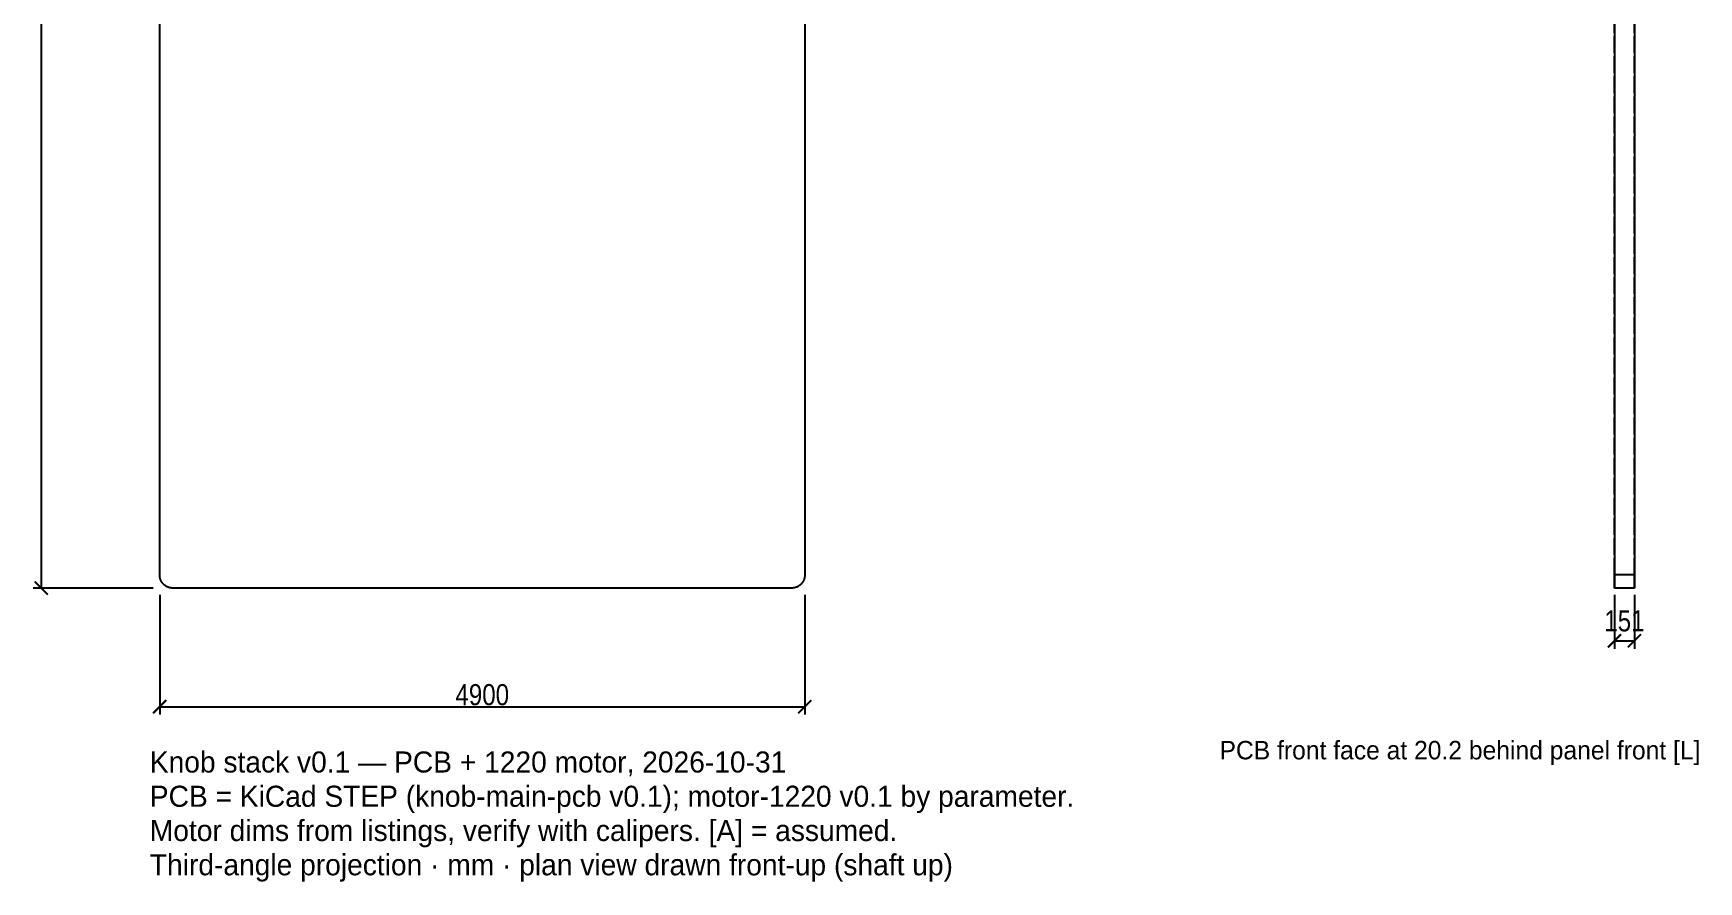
# Model space of a CAD drawing. Header units: millimetres. Extents: x -9 to 118, y -140 to 54.
# Drawn here: x -8.9 to 117.6, y -140.3 to -75.9 of the extents above; entities that cross this region are included whole.
import ezdxf

# ---------------------------------------------------------------- set-up
doc = ezdxf.new("R2010")
doc.units = ezdxf.units.MM
doc.linetypes.add('DASHED', pattern=[1.524, 1.27, -0.254])
for name, color, linetype in [('DIMS', 3, 'CONTINUOUS'), ('HIDDEN', 8, 'DASHED'), ('TEXT', 7, 'CONTINUOUS'), ('VISIBLE', 7, 'CONTINUOUS')]:
    doc.layers.add(name, color=color, linetype=linetype)
doc.styles.add('OpenSansCondensed-Light', font='OpenSansCondensed-Light.ttf')
doc.dimstyles.new('EZDXF', dxfattribs={"dimtxt": 0.25, "dimasz": 0.175, "dimexe": 0.375, "dimexo": 0.125, "dimgap": 0.1, "dimtad": 1, "dimlfac": 100, "dimzin": 12, "dimdsep": 46, "dimtxsty": 'OpenSansCondensed-Light', "dimblk": 'ARCHTICK', "dimcen": 2.5, "dimazin": 3, "dimtfac": 0.5, "dimtmove": 2, "dimatfit": 3})

# ---------------------------------------------------------------- blocks, each defined once
blk = doc.blocks.new('_ARCHTICK')
at = {"color": 0, "linetype": 'BYBLOCK', "const_width": 0.15}
blk.add_lwpolyline([(-0.5, -0.5), (0.5, 0.5)], dxfattribs=at)

msp = doc.modelspace()

# ---------------------------------------------------------------- linework, layer by layer
at = {"layer": 'HIDDEN'}
for points in [[(0.75, -117), (0.75, -11.5)], [(49.75, -11.5), (49.75, -117)], [(111.25, -117), (111.25, -11.5)], [(112.76, -117), (112.76, -11.5)], [(1.75, -118), (1.72507, -117.99969), (1.70015, -117.99876), (1.67527, -117.9972), (1.65043, -117.99503), (1.62566, -117.99224), (1.60096, -117.98883), (1.57635, -117.98481), (1.55185, -117.98017), (1.52748, -117.97493), (1.50324, -117.96908), (1.47916, -117.96262), (1.45524, -117.95557), (1.43151, -117.94793), (1.40798, -117.93969), (1.38466, -117.93087), (1.36157, -117.92148), (1.33871, -117.91151), (1.31612, -117.90097), (1.29379, -117.88987), (1.27175, -117.87822), (1.25, -117.86603), (1.22857, -117.85329), (1.20745, -117.84003), (1.18668, -117.82624), (1.16626, -117.81194), (1.1462, -117.79713), (1.12651, -117.78183), (1.10721, -117.76604), (1.08831, -117.74978), (1.06983, -117.73305), (1.05176, -117.71587), (1.03413, -117.69824), (1.01695, -117.68017), (1.00022, -117.66169), (0.98396, -117.64279), (0.96817, -117.62349), (0.95287, -117.6038), (0.93806, -117.58374), (0.92376, -117.56332), (0.90997, -117.54255), (0.89671, -117.52143), (0.88397, -117.5), (0.87178, -117.47825), (0.86013, -117.45621), (0.84903, -117.43388), (0.83849, -117.41129), (0.82852, -117.38843), (0.81913, -117.36534), (0.81031, -117.34202), (0.80207, -117.31849), (0.79443, -117.29476), (0.78738, -117.27084), (0.78092, -117.24676), (0.77507, -117.22252), (0.76983, -117.19815), (0.76519, -117.17365), (0.76117, -117.14904), (0.75776, -117.12434), (0.75497, -117.09957), (0.7528, -117.07473), (0.75124, -117.04985), (0.75031, -117.02493), (0.75, -117)], [(49.75, -117), (49.74969, -117.02493), (49.74876, -117.04985), (49.7472, -117.07473), (49.74503, -117.09957), (49.74224, -117.12434), (49.73883, -117.14904), (49.73481, -117.17365), (49.73017, -117.19815), (49.72493, -117.22252), (49.71908, -117.24676), (49.71262, -117.27084), (49.70557, -117.29475), (49.69793, -117.31849), (49.68969, -117.34202), (49.68087, -117.36534), (49.67148, -117.38843), (49.66151, -117.41129), (49.65097, -117.43388), (49.63987, -117.45621), (49.62822, -117.47825), (49.61602, -117.5), (49.60329, -117.52143), (49.59003, -117.54255), (49.57624, -117.56332), (49.56194, -117.58374), (49.54713, -117.6038), (49.53183, -117.62349), (49.51604, -117.64279), (49.49978, -117.66169), (49.48305, -117.68017), (49.46587, -117.69824), (49.44824, -117.71587), (49.43017, -117.73305), (49.41169, -117.74978), (49.39279, -117.76604), (49.37349, -117.78183), (49.3538, -117.79713), (49.33374, -117.81194), (49.31332, -117.82624), (49.29255, -117.84003), (49.27143, -117.85329), (49.25, -117.86602), (49.22825, -117.87822), (49.20621, -117.88987), (49.18388, -117.90097), (49.16129, -117.91151), (49.13843, -117.92148), (49.11534, -117.93087), (49.09202, -117.93969), (49.06849, -117.94793), (49.04475, -117.95557), (49.02084, -117.96262), (48.99676, -117.96908), (48.97252, -117.97493), (48.94815, -117.98017), (48.92365, -117.98481), (48.89904, -117.98883), (48.87434, -117.99224), (48.84957, -117.99503), (48.82473, -117.9972), (48.79985, -117.99876), (48.77493, -117.99969), (48.75, -118)], [(111.25, -118), (111.25, -117.98413), (111.25, -117.96825), (111.25, -117.95238), (111.25, -117.93651), (111.25, -117.92063), (111.25, -117.90476), (111.25, -117.88889), (111.25, -117.87302), (111.25, -117.85714), (111.25, -117.84127), (111.25, -117.8254), (111.25, -117.80952), (111.25, -117.79365), (111.25, -117.77778), (111.25, -117.7619), (111.25, -117.74603), (111.25, -117.73016), (111.25, -117.71429), (111.25, -117.69841), (111.25, -117.68254), (111.25, -117.66667), (111.25, -117.65079), (111.25, -117.63492), (111.25, -117.61905), (111.25, -117.60317), (111.25, -117.5873), (111.25, -117.57143), (111.25, -117.55556), (111.25, -117.53968), (111.25, -117.52381), (111.25, -117.50794), (111.25, -117.49206), (111.25, -117.47619), (111.25, -117.46032), (111.25, -117.44444), (111.25, -117.42857), (111.25, -117.4127), (111.25, -117.39683), (111.25, -117.38095), (111.25, -117.36508), (111.25, -117.34921), (111.25, -117.33333), (111.25, -117.31746), (111.25, -117.30159), (111.25, -117.28571), (111.25, -117.26984), (111.25, -117.25397), (111.25, -117.2381), (111.25, -117.22222), (111.25, -117.20635), (111.25, -117.19048), (111.25, -117.1746), (111.25, -117.15873), (111.25, -117.14286), (111.25, -117.12698), (111.25, -117.11111), (111.25, -117.09524), (111.25, -117.07937), (111.25, -117.06349), (111.25, -117.04762), (111.25, -117.03175), (111.25, -117.01587), (111.25, -117)], [(112.76, -117), (111.25, -117)], [(112.76, -118), (112.76, -117.98413), (112.76, -117.96825), (112.76, -117.95238), (112.76, -117.93651), (112.76, -117.92063), (112.76, -117.90476), (112.76, -117.88889), (112.76, -117.87302), (112.76, -117.85714), (112.76, -117.84127), (112.76, -117.8254), (112.76, -117.80952), (112.76, -117.79365), (112.76, -117.77778), (112.76, -117.7619), (112.76, -117.74603), (112.76, -117.73016), (112.76, -117.71429), (112.76, -117.69841), (112.76, -117.68254), (112.76, -117.66667), (112.76, -117.65079), (112.76, -117.63492), (112.76, -117.61905), (112.76, -117.60317), (112.76, -117.5873), (112.76, -117.57143), (112.76, -117.55556), (112.76, -117.53968), (112.76, -117.52381), (112.76, -117.50794), (112.76, -117.49206), (112.76, -117.47619), (112.76, -117.46032), (112.76, -117.44444), (112.76, -117.42857), (112.76, -117.4127), (112.76, -117.39683), (112.76, -117.38095), (112.76, -117.36508), (112.76, -117.34921), (112.76, -117.33333), (112.76, -117.31746), (112.76, -117.30159), (112.76, -117.28571), (112.76, -117.26984), (112.76, -117.25397), (112.76, -117.2381), (112.76, -117.22222), (112.76, -117.20635), (112.76, -117.19048), (112.76, -117.1746), (112.76, -117.15873), (112.76, -117.14286), (112.76, -117.12698), (112.76, -117.11111), (112.76, -117.09524), (112.76, -117.07937), (112.76, -117.06349), (112.76, -117.04762), (112.76, -117.03175), (112.76, -117.01587), (112.76, -117)], [(48.75, -118), (1.75, -118)]]:
    msp.add_lwpolyline(points, dxfattribs=at)
at = {"layer": 'VISIBLE'}
for points in [[(0.75, -117), (0.75, -11.5)], [(49.75, -11.5), (49.75, -117)], [(111.25, -11.5), (111.25, -117)], [(112.76, -11.5), (112.76, -117)], [(1.75, -118), (1.72507, -117.99969), (1.70015, -117.99876), (1.67527, -117.9972), (1.65043, -117.99503), (1.62566, -117.99224), (1.60096, -117.98883), (1.57635, -117.98481), (1.55185, -117.98017), (1.52748, -117.97493), (1.50324, -117.96908), (1.47916, -117.96262), (1.45524, -117.95557), (1.43151, -117.94793), (1.40798, -117.93969), (1.38466, -117.93087), (1.36157, -117.92148), (1.33871, -117.91151), (1.31612, -117.90097), (1.29379, -117.88987), (1.27175, -117.87822), (1.25, -117.86603), (1.22857, -117.85329), (1.20745, -117.84003), (1.18668, -117.82624), (1.16626, -117.81194), (1.1462, -117.79713), (1.12651, -117.78183), (1.10721, -117.76604), (1.08831, -117.74978), (1.06983, -117.73305), (1.05176, -117.71587), (1.03413, -117.69824), (1.01695, -117.68017), (1.00022, -117.66169), (0.98396, -117.64279), (0.96817, -117.62349), (0.95287, -117.6038), (0.93806, -117.58374), (0.92376, -117.56332), (0.90997, -117.54255), (0.89671, -117.52143), (0.88397, -117.5), (0.87178, -117.47825), (0.86013, -117.45621), (0.84903, -117.43388), (0.83849, -117.41129), (0.82852, -117.38843), (0.81913, -117.36534), (0.81031, -117.34202), (0.80207, -117.31849), (0.79443, -117.29476), (0.78738, -117.27084), (0.78092, -117.24676), (0.77507, -117.22252), (0.76983, -117.19815), (0.76519, -117.17365), (0.76117, -117.14904), (0.75776, -117.12434), (0.75497, -117.09957), (0.7528, -117.07473), (0.75124, -117.04985), (0.75031, -117.02493), (0.75, -117)], [(49.75, -117), (49.74969, -117.02493), (49.74876, -117.04985), (49.7472, -117.07473), (49.74503, -117.09957), (49.74224, -117.12434), (49.73883, -117.14904), (49.73481, -117.17365), (49.73017, -117.19815), (49.72493, -117.22252), (49.71908, -117.24676), (49.71262, -117.27084), (49.70557, -117.29475), (49.69793, -117.31849), (49.68969, -117.34202), (49.68087, -117.36534), (49.67148, -117.38843), (49.66151, -117.41129), (49.65097, -117.43388), (49.63987, -117.45621), (49.62822, -117.47825), (49.61602, -117.5), (49.60329, -117.52143), (49.59003, -117.54255), (49.57624, -117.56332), (49.56194, -117.58374), (49.54713, -117.6038), (49.53183, -117.62349), (49.51604, -117.64279), (49.49978, -117.66169), (49.48305, -117.68017), (49.46587, -117.69824), (49.44824, -117.71587), (49.43017, -117.73305), (49.41169, -117.74978), (49.39279, -117.76604), (49.37349, -117.78183), (49.3538, -117.79713), (49.33374, -117.81194), (49.31332, -117.82624), (49.29255, -117.84003), (49.27143, -117.85329), (49.25, -117.86602), (49.22825, -117.87822), (49.20621, -117.88987), (49.18388, -117.90097), (49.16129, -117.91151), (49.13843, -117.92148), (49.11534, -117.93087), (49.09202, -117.93969), (49.06849, -117.94793), (49.04475, -117.95557), (49.02084, -117.96262), (48.99676, -117.96908), (48.97252, -117.97493), (48.94815, -117.98017), (48.92365, -117.98481), (48.89904, -117.98883), (48.87434, -117.99224), (48.84957, -117.99503), (48.82473, -117.9972), (48.79985, -117.99876), (48.77493, -117.99969), (48.75, -118)], [(111.25, -117), (111.25, -117.01587), (111.25, -117.03175), (111.25, -117.04762), (111.25, -117.06349), (111.25, -117.07937), (111.25, -117.09524), (111.25, -117.11111), (111.25, -117.12698), (111.25, -117.14286), (111.25, -117.15873), (111.25, -117.1746), (111.25, -117.19048), (111.25, -117.20635), (111.25, -117.22222), (111.25, -117.2381), (111.25, -117.25397), (111.25, -117.26984), (111.25, -117.28571), (111.25, -117.30159), (111.25, -117.31746), (111.25, -117.33333), (111.25, -117.34921), (111.25, -117.36508), (111.25, -117.38095), (111.25, -117.39683), (111.25, -117.4127), (111.25, -117.42857), (111.25, -117.44444), (111.25, -117.46032), (111.25, -117.47619), (111.25, -117.49206), (111.25, -117.50794), (111.25, -117.52381), (111.25, -117.53968), (111.25, -117.55556), (111.25, -117.57143), (111.25, -117.5873), (111.25, -117.60317), (111.25, -117.61905), (111.25, -117.63492), (111.25, -117.65079), (111.25, -117.66667), (111.25, -117.68254), (111.25, -117.69841), (111.25, -117.71429), (111.25, -117.73016), (111.25, -117.74603), (111.25, -117.7619), (111.25, -117.77778), (111.25, -117.79365), (111.25, -117.80952), (111.25, -117.8254), (111.25, -117.84127), (111.25, -117.85714), (111.25, -117.87302), (111.25, -117.88889), (111.25, -117.90476), (111.25, -117.92063), (111.25, -117.93651), (111.25, -117.95238), (111.25, -117.96825), (111.25, -117.98413), (111.25, -118)], [(112.76, -117), (111.25, -117)], [(112.76, -117), (112.76, -117.01587), (112.76, -117.03175), (112.76, -117.04762), (112.76, -117.06349), (112.76, -117.07937), (112.76, -117.09524), (112.76, -117.11111), (112.76, -117.12698), (112.76, -117.14286), (112.76, -117.15873), (112.76, -117.1746), (112.76, -117.19048), (112.76, -117.20635), (112.76, -117.22222), (112.76, -117.2381), (112.76, -117.25397), (112.76, -117.26984), (112.76, -117.28571), (112.76, -117.30159), (112.76, -117.31746), (112.76, -117.33333), (112.76, -117.34921), (112.76, -117.36508), (112.76, -117.38095), (112.76, -117.39683), (112.76, -117.4127), (112.76, -117.42857), (112.76, -117.44444), (112.76, -117.46032), (112.76, -117.47619), (112.76, -117.49206), (112.76, -117.50794), (112.76, -117.52381), (112.76, -117.53968), (112.76, -117.55556), (112.76, -117.57143), (112.76, -117.5873), (112.76, -117.60317), (112.76, -117.61905), (112.76, -117.63492), (112.76, -117.65079), (112.76, -117.66667), (112.76, -117.68254), (112.76, -117.69841), (112.76, -117.71429), (112.76, -117.73016), (112.76, -117.74603), (112.76, -117.7619), (112.76, -117.77778), (112.76, -117.79365), (112.76, -117.80952), (112.76, -117.8254), (112.76, -117.84127), (112.76, -117.85714), (112.76, -117.87302), (112.76, -117.88889), (112.76, -117.90476), (112.76, -117.92063), (112.76, -117.93651), (112.76, -117.95238), (112.76, -117.96825), (112.76, -117.98413), (112.76, -118)], [(48.75, -118), (1.75, -118)], [(112.76, -118), (111.25, -118)], [(112.76, -118), (111.25, -118)]]:
    msp.add_lwpolyline(points, dxfattribs=at)

# ---------------------------------------------------------------- texts
at = {"layer": 'TEXT'}
for s, height, p in [('PCB front face at 20.2 behind panel front [L]', 1.4, (81.25, -131)), ('Knob stack v0.1 — PCB + 1220 motor, 2026-10-31', 1.6, (0, -132)), ('PCB = KiCad STEP (knob-main-pcb v0.1); motor-1220 v0.1 by parameter.', 1.6, (0, -134.6)), ('Motor dims from listings, verify with calipers. [A] = assumed.', 1.6, (0, -137.2)), ('Third-angle projection · mm · plan view drawn front-up (shaft up)', 1.6, (0, -139.8))]:
    msp.add_text(s, height=height, dxfattribs=at).set_placement(p)

# ---------------------------------------------------------------- dimensions: what is measured, and where the dimension line sits
at = {"layer": 'DIMS'}
msp.add_linear_dim(base=(-8.25, -10.5), p1=(0.75, -10.5), p2=(0.75, -118), angle=90, dimstyle='EZDXF', override={"dimtxt": 1.6, "dimasz": 1, "dimexe": 0.6, "dimexo": 0.5, "dimdec": 2}, dxfattribs=at).render()
for base, p1, p2 in [((0.75, -127), (0.75, -118), (49.75, -118)), ((111.25, -122), (111.25, -118), (112.76, -118))]:
    msp.add_linear_dim(base=base, p1=p1, p2=p2, dimstyle='EZDXF', override={"dimtxt": 1.6, "dimasz": 1, "dimexe": 0.6, "dimexo": 0.5, "dimdec": 2}, dxfattribs=at).render()

doc.saveas('drawing.dxf')
